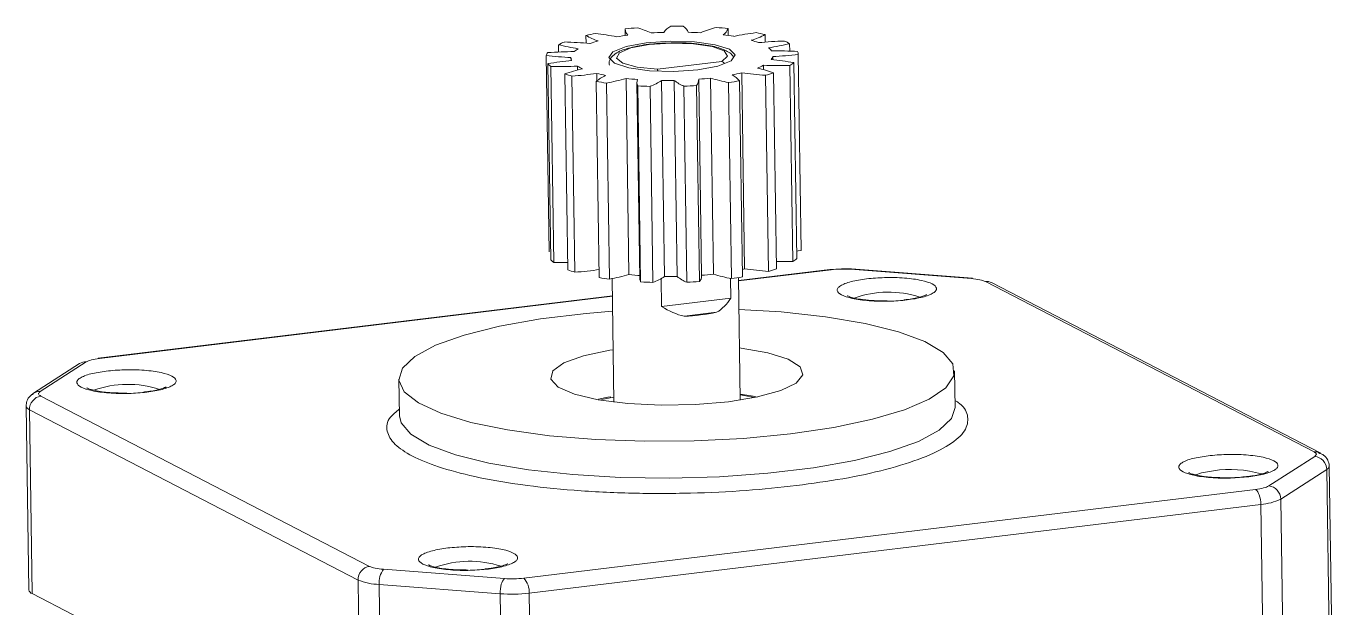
# Model space of a CAD drawing. Header units: millimetres. Extents: x -172 to 1209, y -709 to 1573.
# Drawn here: x 434.6 to 486.3, y 612.3 to 635.4 of the extents above; entities that cross this region are included whole.
import ezdxf

# ---------------------------------------------------------------- set-up
doc = ezdxf.new("R2010")
doc.units = ezdxf.units.MM

msp = doc.modelspace()

# ---------------------------------------------------------------- linework, layer by layer
at = {"color": 7, "linetype": 'Continuous', "lineweight": 15}
for p, q in [((462.395, 635.022), (462.391, 635.298)), ((456.773, 634.722), (456.768, 635.024)), ((458.324, 635.018), (458.321, 635.28)), ((463.864, 634.761), (463.86, 635.055)), ((455.68, 634.366), (455.676, 634.655)), ((464.836, 634.403), (464.831, 634.696)), ((465.289, 626.502), (465.173, 634.269)), ((455.307, 626.457), (455.191, 634.225)), ((455.377, 626.138), (455.262, 633.905)), ((455.495, 626.023), (455.38, 633.79)), ((456.176, 634.028), (456.175, 634.15)), ((456.433, 633.653), (456.43, 633.807)), ((459.597, 633.681), (462.144, 633.99)), ((463.796, 633.67), (463.794, 633.84)), ((464.166, 634.059), (464.164, 634.185)), ((464.956, 626.065), (464.84, 633.832)), ((465.112, 626.181), (464.996, 633.948)), ((456.045, 625.738), (455.93, 633.505)), ((456.33, 625.644), (456.215, 633.411)), ((457.196, 633.22), (457.192, 633.517)), ((458.471, 625.552), (458.356, 633.319)), ((459.88, 625.472), (459.765, 633.239)), ((460.38, 625.474), (460.265, 633.241)), ((461.347, 625.495), (461.232, 633.262)), ((461.818, 625.567), (461.703, 633.334)), ((462.964, 625.457), (462.849, 633.224)), ((463.05, 625.776), (462.935, 633.543)), ((463.992, 625.678), (463.877, 633.445)), ((464.309, 625.775), (464.194, 633.542)), ((457.287, 625.431), (457.171, 633.198)), ((457.701, 625.37), (457.586, 633.137)), ((458.787, 633.152), (458.902, 625.385)), ((458.933, 625.259), (458.818, 633.027)), ((459.421, 625.24), (459.306, 633.007)), ((460.763, 625.246), (460.648, 633.013)), ((461.258, 625.27), (461.143, 633.037)), ((462.529, 625.392), (462.414, 633.159)), ((466.421, 625.754), (462.806, 625.315)), ((466.88, 625.784), (466.423, 625.753)), ((467.283, 625.772), (466.88, 625.784)), ((467.239, 625.759), (472.026, 625.391)), ((472.071, 625.404), (467.285, 625.772)), ((457.804, 625.39), (457.877, 620.502)), ((459.764, 624.285), (459.747, 625.39)), ((462.488, 625.4), (462.5, 624.617)), ((462.876, 620.577), (462.804, 625.431)), ((472.583, 625.274), (485.594, 618.53)), ((485.831, 618.489), (472.82, 625.232)), ((457.814, 624.71), (437.455, 622.238)), ((462.5, 624.617), (459.764, 624.285)), ((461.94, 624.055), (460.663, 623.9)), ((436.72, 622.022), (434.901, 620.852)), ((435.164, 620.917), (436.983, 622.087)), ((449.362, 621.411), (449.384, 619.955)), ((471.382, 620.281), (471.36, 621.738)), ((434.606, 620.338), (434.714, 613.056)), ((448.197, 613.991), (435.186, 620.735)), ((447.749, 613.451), (434.737, 620.194)), ((434.737, 620.194), (434.846, 612.912)), ((485.616, 618.348), (483.797, 617.178)), ((485.825, 618.466), (485.755, 618.498)), ((485.833, 618.462), (485.825, 618.466)), ((485.84, 618.484), (485.831, 618.489)), ((486.091, 617.827), (484.271, 616.657)), ((486.199, 610.545), (486.091, 617.827)), ((486.297, 610.675), (486.189, 617.957)), ((483.005, 617.538), (482.289, 617.488)), ((483.272, 617.038), (454.306, 613.522)), ((483.484, 616.446), (454.518, 612.93)), ((483.592, 609.164), (483.484, 616.446)), ((484.271, 616.657), (484.38, 609.375)), ((453.541, 613.506), (448.754, 613.874)), ((447.857, 606.169), (447.749, 613.451)), ((453.371, 612.906), (448.584, 613.274)), ((448.584, 613.274), (448.692, 605.992)), ((434.846, 612.912), (447.857, 606.169)), ((453.479, 605.624), (453.371, 612.906)), ((454.518, 612.93), (454.626, 605.648))]:
    msp.add_line(p, q, dxfattribs=at)
at = {"color": 8, "linetype": 'Continuous', "lineweight": 15}
for p, q in [((462.806, 625.298), (466.474, 625.743)), ((437.508, 622.227), (457.815, 624.692)), ((457.378, 620.6), (457.877, 620.69)), ((462.873, 620.786), (463.457, 620.684))]:
    msp.add_line(p, q, dxfattribs=at)
at = {"color": 7, "linetype": 'Continuous', "lineweight": 15, "flags": 128}
for points in [[(461.198, 633.665), (461.993, 633.812), (462.511, 634.016), (462.673, 634.249), (462.454, 634.473), (461.889, 634.655), (461.062, 634.767), (460.1, 634.792), (459.15, 634.727), (458.355, 634.581), (457.837, 634.376), (457.675, 634.144), (457.894, 633.919), (458.459, 633.737), (459.286, 633.625), (460.248, 633.6), (461.198, 633.665)], [(462.144, 633.99), (462.371, 634.2), (462.235, 634.409), (461.759, 634.583), (461.022, 634.693), (460.145, 634.722), (459.273, 634.663), (458.549, 634.528), (458.093, 634.338), (457.981, 634.124), (458.23, 633.923), (458.8, 633.766), (459.597, 633.681)], [(465.289, 626.502), (465.166, 626.489), (465.107, 626.482)], [(462.96, 625.754), (463.005, 625.765), (463.05, 625.776)], [(464.868, 619.239), (463.004, 619.059), (461.055, 618.96), (459.084, 618.945), (457.154, 619.014), (455.327, 619.166), (453.662, 619.395), (452.212, 619.694), (451.024, 620.054), (450.136, 620.463), (449.577, 620.907), (449.364, 621.373), (449.505, 621.845), (449.995, 622.308), (450.818, 622.748), (451.948, 623.15), (453.348, 623.502), (454.973, 623.791), (456.772, 624.01), (457.824, 624.097)], [(462.823, 624.172), (464.499, 624.069), (466.252, 623.877), (467.816, 623.612), (469.14, 623.281), (470.182, 622.896), (470.909, 622.468), (471.296, 622.011), (471.332, 621.54), (471.015, 621.07), (470.356, 620.617), (469.376, 620.194), (468.106, 619.816), (466.587, 619.494), (464.868, 619.239)], [(462.41, 620.513), (461.103, 620.403), (459.742, 620.38), (458.426, 620.445), (457.254, 620.594), (456.313, 620.816), (455.672, 621.095), (455.378, 621.408), (455.454, 621.734), (455.894, 622.049), (456.665, 622.328), (457.711, 622.551), (457.846, 622.572)], [(462.846, 622.646), (462.906, 622.639), (463.972, 622.451), (464.771, 622.199), (465.243, 621.9), (465.353, 621.577), (465.092, 621.254), (464.481, 620.955), (463.564, 620.701), (462.41, 620.513)], [(434.901, 620.852), (434.869, 620.83), (434.835, 620.8)]]:
    msp.add_lwpolyline(points, dxfattribs=at)
at = {"color": 8, "linetype": 'Continuous', "lineweight": 15, "flags": 128}
for points in [[(466.474, 625.743), (466.434, 625.755), (466.421, 625.754)], [(434.737, 620.194), (434.684, 620.226), (434.644, 620.259), (434.618, 620.293), (434.606, 620.328), (434.606, 620.338)], [(449.384, 619.955), (449.448, 619.682), (449.836, 619.225), (450.562, 618.797), (451.604, 618.411), (452.928, 618.08), (454.492, 617.815), (456.245, 617.624), (458.132, 617.513), (460.09, 617.485), (462.058, 617.543), (463.972, 617.683), (465.771, 617.901), (467.396, 618.19), (468.797, 618.542), (469.926, 618.944), (470.749, 619.384), (471.239, 619.848), (471.382, 620.281)], [(480.907, 617.614), (481.141, 617.696), (481.607, 617.781)]]:
    msp.add_lwpolyline(points, dxfattribs=at)
at = {"color": 7, "linetype": 'Continuous', "lineweight": 15}
for centre, radius, start, end in [((460.269, 617.431), 17.956, 94.715, 96.2313), ((457.842, 631.89), 3.565, 64.9735, 74.5173), ((460.555, 634.622), 0.882, 119.3239, 143.6495), ((460.466, 614.537), 20.857, 89.5697, 90.9421), ((460.321, 634.949), 0.537, 21.913, 55.8752), ((463.184, 630.586), 4.916, 104.7557, 112.4548), ((460.702, 619.052), 16.334, 84.0635, 85.6788), ((461.888, 635.483), 0.536, 305.8374, 339.8348), ((459.067, 625.267), 10.024, 101.0207, 103.2577), ((458.02, 637.139), 2.458, 239.3978, 251.6347), ((458.509, 630.106), 4.867, 105.0445, 108.947), ((455.847, 624.596), 10.591, 78.3142, 82.926), ((459.888, 623.747), 11.379, 97.3753, 99.5914), ((458.673, 635.284), 0.352, 180.638, 225.7616), ((460.39, 618.925), 16.229, 91.9248, 93.6737), ((460.433, 619.627), 15.527, 86.7728, 88.573), ((460.975, 625.304), 9.822, 80.385, 82.8281), ((465.094, 622.741), 12.495, 97.3074, 101.4367), ((462.257, 638.237), 3.563, 287.1893, 296.736), ((462.318, 631.351), 3.621, 69.3453, 74.0985), ((461.927, 627.192), 8.097, 76.1903, 78.7693), ((465.259, 615.932), 18.88, 91.9196, 95.0547), ((463.786, 632.93), 2.051, 59.3805, 65.828), ((455.593, 634.081), 0.427, 141.9086, 160.2914), ((456.507, 614.739), 19.645, 90.5939, 93.6468), ((457.05, 631.922), 3.059, 111.7446, 116.6844), ((457.774, 643.109), 8.71, 256.0628, 261.3166), ((455.478, 616.956), 17.813, 85.3312, 88.5904), ((456.962, 633.659), 0.979, 120.9084, 132.2902), ((462.379, 644.999), 10.591, 278.7784, 283.3893), ((463.644, 634.054), 0.593, 37.7947, 53.7035), ((464.09, 615.414), 19.003, 86.8096, 89.9305), ((463.197, 651.97), 17.811, 273.1123, 276.3717), ((464.867, 634.264), 0.306, 0.9836, 23.9241), ((456.929, 650.553), 16.421, 263.9255, 267.3666), ((457.666, 619.548), 14.557, 95.7746, 99.5038), ((455.835, 634.375), 0.741, 219.392, 232.1035), ((455.584, 653.672), 19.883, 269.4119, 272.4404), ((456.421, 634.142), 0.246, 178.1194, 206.7805), ((457.287, 635.209), 1.643, 238.5773, 246.6312), ((462.67, 636.017), 2.449, 291.1303, 297.3017), ((462.424, 628.752), 5.107, 69.723, 77.2279), ((464.46, 653.473), 19.645, 268.0559, 271.1089), ((463.837, 634.288), 0.343, 319.6185, 342.5744), ((462.893, 621.388), 12.735, 80.4956, 84.5728), ((464.191, 634.87), 1.224, 302.0514, 311.1476), ((458.077, 627.154), 6.704, 102.4161, 108.6737), ((457.494, 637.76), 4.533, 249.8243, 253.6208), ((454.944, 649.588), 16.228, 274.4933, 277.9614), ((458.166, 632.053), 1.517, 114.0806, 130.9825), ((458.771, 639.789), 6.467, 255.8656, 259.0949), ((456.027, 641.467), 8.474, 280.6008, 285.952), ((459.752, 646.304), 13.06, 263.8607, 265.8811), ((459.076, 633.156), 0.288, 155.0376, 206.7126), ((458.489, 635.195), 2.335, 290.4748, 303.1395), ((459.941, 649.913), 16.675, 269.3972, 271.1138), ((461.226, 634.417), 1.519, 230.7364, 247.6304), ((460.893, 633.265), 0.338, 317.6411, 4.0336), ((460.099, 647.587), 14.343, 274.5241, 276.4225), ((463.66, 639.748), 6.706, 253.0321, 259.2894), ((460.533, 647.261), 14.227, 277.5974, 279.3696), ((461.059, 641.333), 8.013, 280.74, 283.5386), ((462.127, 632.623), 0.94, 39.7544, 63.0595), ((464.911, 647.97), 14.562, 262.1999, 265.9281), ((462.258, 639.309), 6.083, 285.4357, 288.5575), ((459.169, 645.305), 12.27, 260.6285, 262.5839), ((459.849, 652.377), 19.378, 266.9519, 268.3942), ((459.903, 653.325), 20.326, 272.1012, 273.4974), ((455.95, 626.608), 0.741, 219.392, 232.1035), ((455.699, 645.957), 19.935, 269.4142, 270.9843), ((464.574, 645.919), 19.857, 269.2228, 271.1), ((464.306, 627.103), 1.224, 302.0514, 311.1476), ((457.609, 629.993), 4.533, 249.8243, 253.6208), ((455.059, 641.821), 16.228, 274.4933, 277.9614), ((456.142, 633.7), 8.474, 280.6008, 285.952), ((459.868, 638.537), 13.06, 263.8607, 265.8811), ((458.604, 627.427), 2.335, 290.4748, 303.1395), ((460.056, 642.146), 16.675, 269.3972, 271.1138), ((461.341, 626.65), 1.519, 230.7364, 247.6304), ((461.001, 625.502), 0.346, 317.9067, 358.8171), ((460.214, 639.82), 14.343, 274.5241, 276.4225), ((463.775, 631.98), 6.706, 253.0321, 259.2894), ((465.026, 640.203), 14.562, 262.1999, 265.9281), ((462.373, 631.542), 6.083, 285.4357, 288.5575), ((459.285, 637.537), 12.27, 260.6285, 262.5839), ((459.216, 625.396), 0.314, 182.0176, 205.7458), ((459.964, 644.61), 19.378, 266.9519, 268.3942), ((460.018, 645.558), 20.326, 272.1012, 273.4974), ((460.648, 639.494), 14.227, 277.5974, 279.3696), ((472.067, 625.332), 0.0724, 86.9519, 125.1341), ((472.634, 624.871), 0.406, 62.8129, 97.3342), ((460.351, 631.81), 7.916, 272.2601, 281.5809), ((436.948, 621.664), 0.425, 85.2271, 122.4568), ((437.464, 622.148), 0.0904, 60.8958, 95.7689), ((435.292, 620.198), 0.554, 140.1929, 180.4714), ((435.255, 620.24), 0.499, 97.8799, 141.1393), ((485.571, 617.844), 0.506, 41.6599, 84.8481), ((485.55, 617.815), 0.541, 1.2455, 42.4862), ((483.039, 616.721), 0.393, 14.5853, 53.5671), ((482.291, 616.431), 1.193, 0.7042, 19.0251), ((483.752, 616.674), 0.506, 41.659, 84.849), ((483.73, 616.645), 0.541, 1.2472, 42.4884), ((483.343, 618.55), 2.108, 273.8346, 296.1272), ((448.303, 613.455), 0.554, 140.1929, 180.4714), ((448.266, 613.497), 0.499, 97.8799, 141.1393), ((449.402, 613.366), 0.823, 141.8881, 186.3782), ((434.904, 613.098), 0.195, 192.4315, 252.5276), ((448.661, 615.702), 2.429, 247.9427, 268.1847), ((454.717, 612.93), 1.347, 164.7966, 180.9995), ((453.816, 613.208), 0.405, 132.6865, 169.3529), ((453.766, 612.994), 0.755, 355.129, 44.3119), ((453.819, 618.896), 6.007, 265.7232, 276.687)]:
    msp.add_arc(centre, radius, start, end, dxfattribs=at)
at = {"color": 8, "linetype": 'Continuous', "lineweight": 15}
for centre, radius, start, end in [((467.281, 625.7), 0.0725, 86.9663, 125.1082), ((468.741, 620.821), 4.033, 72.0261, 109.6403), ((435.128, 620.496), 0.422, 85.1128, 122.5685), ((438.641, 617.168), 4.033, 72.0259, 109.6405), ((485.646, 618.128), 0.406, 62.8129, 97.3342), ((482.267, 613.509), 4.323, 73.3675, 98.7805), ((486.022, 617.98), 0.168, 294.1269, 351.8631), ((452.162, 610.161), 4.033, 72.0261, 109.6401)]:
    msp.add_arc(centre, radius, start, end, dxfattribs=at)
at = {"color": 7, "linetype": 'Continuous', "lineweight": 15}
for start_param, end_param in [(3.121549, 3.481256), (2.194254, 2.553961)]:
    msp.add_ellipse((460.283, 626.817), major_axis=(-1.694, 2.74), ratio=0.678372, start_param=start_param, end_param=end_param, dxfattribs=at)
for points, knots in [([(460.427, 634.727), (460.169, 634.726), (459.621, 634.723), (458.836, 634.625), (458.179, 634.45), (457.84, 634.274), (457.66, 633.986), (457.689, 633.873), (457.695, 633.85)], [0, 0, 0, 0, 0.191801, 0.408123, 0.627542, 0.861096, 0.971271, 1, 1, 1, 1]), ([(462.604, 634.155), (462.597, 634.174), (462.56, 634.275), (462.36, 634.401), (462.008, 634.56), (461.364, 634.677), (460.783, 634.736), (460.459, 634.728), (460.427, 634.727)], [0, 0, 0, 0, 0.0323348, 0.1692882, 0.4097592, 0.6827994, 0.9684699, 1, 1, 1, 1]), ([(462.259, 633.918), (462.241, 633.935), (462.206, 633.969), (462.165, 633.984), (462.145, 633.99), (462.144, 633.99)], [0, 0, 0, 0, 0.4984474, 0.9749286, 1, 1, 1, 1]), ([(459.597, 633.681), (459.597, 633.68), (459.599, 633.673), (459.603, 633.656), (459.608, 633.623), (459.61, 633.609)], [0, 0, 0, 0, 0.028378, 0.567708, 1, 1, 1, 1]), ([(466.474, 625.743), (466.6, 625.755), (466.853, 625.778), (467.11, 625.766), (467.239, 625.759)], [0, 0, 0, 0, 0.499591, 1, 1, 1, 1]), ([(469.485, 624.545), (469.249, 624.524), (468.884, 624.49), (468.366, 624.491), (467.977, 624.511), (467.616, 624.549), (467.212, 624.62), (466.844, 624.74), (466.697, 624.887), (466.725, 625.01), (466.83, 625.105), (467.011, 625.193), (467.329, 625.296), (467.66, 625.347), (467.875, 625.38)], [0, 0, 0, 0, 0.119721, 0.184817, 0.249998, 0.315095, 0.380279, 0.500001, 0.619722, 0.684818, 0.75, 0.815096, 0.880279, 1, 1, 1, 1]), ([(467.875, 625.38), (468.111, 625.402), (468.475, 625.435), (468.993, 625.434), (469.382, 625.415), (469.743, 625.377), (470.147, 625.306), (470.515, 625.185), (470.662, 625.039), (470.634, 624.915), (470.529, 624.82), (470.348, 624.732), (470.031, 624.629), (469.699, 624.578), (469.485, 624.545)], [0, 0, 0, 0, 0.119721, 0.184817, 0.25, 0.315097, 0.380279, 0.5, 0.619721, 0.684817, 0.750001, 0.815097, 0.880279, 1, 1, 1, 1]), ([(472.026, 625.391), (472.145, 625.379), (472.382, 625.353), (472.516, 625.3), (472.583, 625.274)], [0, 0, 0, 0, 0.499602, 1, 1, 1, 1]), ([(468.686, 624.508), (468.457, 624.51), (468.143, 624.513), (467.753, 624.552), (467.496, 624.591), (467.277, 624.644), (467.153, 624.686), (467.104, 624.717), (467.112, 624.71), (467.113, 624.709)], [0, 0, 0, 0, 0.304397, 0.415052, 0.583228, 0.735429, 0.872566, 0.987357, 1, 1, 1, 1]), ([(470.252, 624.756), (470.245, 624.752), (470.228, 624.74), (470.065, 624.675), (469.82, 624.616), (469.575, 624.572), (469.408, 624.555), (469.347, 624.549)], [0, 0, 0, 0, 0.171476, 0.419725, 0.656892, 0.874636, 1, 1, 1, 1]), ([(437.508, 622.227), (437.393, 622.21), (437.162, 622.175), (437.043, 622.116), (436.983, 622.087)], [0, 0, 0, 0, 0.500407, 1, 1, 1, 1]), ([(439.385, 620.892), (439.149, 620.87), (438.784, 620.837), (438.266, 620.838), (437.878, 620.857), (437.516, 620.895), (437.113, 620.966), (436.744, 621.086), (436.598, 621.233), (436.626, 621.357), (436.731, 621.451), (436.912, 621.54), (437.229, 621.643), (437.561, 621.694), (437.775, 621.727)], [0, 0, 0, 0, 0.119721, 0.184818, 0.249999, 0.315094, 0.380279, 0.5, 0.619721, 0.684818, 0.75, 0.815096, 0.880279, 1, 1, 1, 1]), ([(437.775, 621.727), (438.011, 621.748), (438.376, 621.782), (438.894, 621.781), (439.283, 621.761), (439.644, 621.723), (440.048, 621.652), (440.416, 621.532), (440.563, 621.385), (440.534, 621.262), (440.429, 621.167), (440.249, 621.079), (439.931, 620.976), (439.6, 620.925), (439.385, 620.892)], [0, 0, 0, 0, 0.119723, 0.184819, 0.250001, 0.315096, 0.380279, 0.5, 0.61972, 0.684816, 0.75, 0.815095, 0.880277, 1, 1, 1, 1]), ([(434.882, 620.824), (434.842, 620.799), (434.742, 620.738), (434.626, 620.557), (434.615, 620.405), (434.609, 620.338)], [0, 0, 0, 0, 0.273233, 0.675192, 1, 1, 1, 1]), ([(435.164, 620.917), (435.129, 620.886), (435.061, 620.823), (435.145, 620.764), (435.186, 620.735)], [0, 0, 0, 0, 0.500414, 1, 1, 1, 1]), ([(438.587, 620.854), (438.357, 620.856), (438.044, 620.86), (437.654, 620.899), (437.396, 620.938), (437.178, 620.991), (437.053, 621.033), (437.005, 621.064), (437.013, 621.057), (437.014, 621.056)], [0, 0, 0, 0, 0.304395, 0.415054, 0.583226, 0.735427, 0.872563, 0.987354, 1, 1, 1, 1]), ([(440.153, 621.103), (440.146, 621.098), (440.128, 621.086), (439.966, 621.021), (439.721, 620.963), (439.476, 620.919), (439.308, 620.902), (439.247, 620.896)], [0, 0, 0, 0, 0.17147, 0.419718, 0.656893, 0.874627, 1, 1, 1, 1]), ([(457.757, 620.71), (457.586, 620.682), (457.412, 620.654), (457.267, 620.616), (457.264, 620.616)], [0, 0, 0, 0, 0.979128, 1, 1, 1, 1]), ([(463.54, 620.697), (463.537, 620.698), (463.347, 620.745), (463.108, 620.775), (462.873, 620.805)], [0, 0, 0, 0, 0.013516, 1, 1, 1, 1]), ([(481.395, 618.373), (481.631, 618.395), (481.996, 618.428), (482.514, 618.427), (482.902, 618.408), (483.264, 618.37), (483.667, 618.299), (484.036, 618.179), (484.183, 618.032), (484.154, 617.908), (484.049, 617.814), (483.868, 617.725), (483.551, 617.622), (483.22, 617.571), (483.005, 617.538)], [0, 0, 0, 0, 0.119721, 0.184817, 0.249999, 0.315096, 0.380278, 0.500001, 0.619722, 0.684818, 0.750001, 0.815096, 0.880279, 1, 1, 1, 1]), ([(485.594, 618.53), (485.636, 618.501), (485.719, 618.442), (485.651, 618.379), (485.616, 618.348)], [0, 0, 0, 0, 0.499591, 1, 1, 1, 1]), ([(486.185, 617.956), (486.186, 617.963), (486.2, 618.045), (486.131, 618.219), (485.999, 618.402), (485.88, 618.445), (485.833, 618.462)], [0, 0, 0, 0, 0.028082, 0.355527, 0.741182, 1, 1, 1, 1]), ([(482.207, 617.501), (481.977, 617.503), (481.664, 617.506), (481.273, 617.545), (481.016, 617.584), (480.797, 617.637), (480.673, 617.679), (480.624, 617.71), (480.633, 617.703), (480.633, 617.702)], [0, 0, 0, 0, 0.304392, 0.415047, 0.583223, 0.735423, 0.872567, 0.987351, 1, 1, 1, 1]), ([(483.772, 617.749), (483.765, 617.745), (483.748, 617.733), (483.586, 617.668), (483.341, 617.609), (483.096, 617.565), (482.928, 617.548), (482.867, 617.542)], [0, 0, 0, 0, 0.171477, 0.419726, 0.656891, 0.874635, 1, 1, 1, 1]), ([(482.867, 617.542), (482.807, 617.535), (482.6, 617.511), (482.37, 617.505), (482.207, 617.501)], [0, 0, 0, 0, 0.288261, 1, 1, 1, 1]), ([(483.797, 617.178), (483.737, 617.149), (483.618, 617.09), (483.387, 617.055), (483.272, 617.038)], [0, 0, 0, 0, 0.4996, 1, 1, 1, 1]), ([(452.905, 613.885), (452.669, 613.863), (452.305, 613.83), (451.787, 613.831), (451.398, 613.85), (451.037, 613.888), (450.633, 613.959), (450.265, 614.08), (450.118, 614.226), (450.146, 614.35), (450.251, 614.445), (450.432, 614.533), (450.749, 614.636), (451.081, 614.687), (451.295, 614.72)], [0, 0, 0, 0, 0.119721, 0.184817, 0.25, 0.315095, 0.380278, 0.499999, 0.619722, 0.684816, 0.750001, 0.815096, 0.880279, 1, 1, 1, 1]), ([(451.295, 614.72), (451.532, 614.741), (451.896, 614.775), (452.414, 614.774), (452.803, 614.754), (453.164, 614.716), (453.568, 614.645), (453.936, 614.525), (454.083, 614.378), (454.055, 614.255), (453.95, 614.16), (453.769, 614.072), (453.451, 613.969), (453.12, 613.918), (452.905, 613.885)], [0, 0, 0, 0, 0.119722, 0.184818, 0.250001, 0.315096, 0.380278, 0.500001, 0.619721, 0.684817, 0.749999, 0.815094, 0.880277, 1, 1, 1, 1]), ([(453.673, 614.096), (453.666, 614.091), (453.649, 614.079), (453.486, 614.015), (453.241, 613.956), (452.996, 613.912), (452.829, 613.895), (452.767, 613.889)], [0, 0, 0, 0, 0.171471, 0.41972, 0.656892, 0.874626, 1, 1, 1, 1]), ([(448.754, 613.874), (448.635, 613.886), (448.398, 613.912), (448.264, 613.965), (448.197, 613.991)], [0, 0, 0, 0, 0.4996, 1, 1, 1, 1]), ([(452.107, 613.847), (451.877, 613.849), (451.564, 613.853), (451.174, 613.892), (450.917, 613.931), (450.698, 613.984), (450.574, 614.026), (450.525, 614.057), (450.533, 614.05), (450.534, 614.049)], [0, 0, 0, 0, 0.304391, 0.415049, 0.583221, 0.735422, 0.872564, 0.987348, 1, 1, 1, 1]), ([(454.306, 613.522), (454.18, 613.51), (453.927, 613.487), (453.67, 613.499), (453.541, 613.506)], [0, 0, 0, 0, 0.499595, 1, 1, 1, 1])]:
    msp.add_open_spline(points, degree=3, knots=knots, dxfattribs=at)
at = {"color": 8, "linetype": 'Continuous', "lineweight": 15}
for points, knots in [([(471.377, 620.566), (471.442, 620.524), (471.759, 620.319), (471.934, 619.91), (471.83, 619.357), (471.214, 618.8), (470.151, 618.279), (468.705, 617.826), (467.012, 617.453), (465.726, 617.276), (465.102, 617.191)], [0, 0, 0, 0, 0.034359, 0.169338, 0.30993, 0.453504, 0.597079, 0.737669, 0.872649, 1, 1, 1, 1]), ([(465.102, 617.191), (464.447, 617.121), (463.097, 616.977), (460.88, 616.876), (458.566, 616.873), (456.275, 616.987), (454.159, 617.212), (452.341, 617.531), (450.901, 617.918), (449.843, 618.352), (449.139, 618.83), (448.839, 619.352), (448.896, 619.829), (449.25, 620.115), (449.38, 620.22)], [0, 0, 0, 0, 0.0807106, 0.166255, 0.255356, 0.3463481, 0.4373397, 0.5264412, 0.6119857, 0.6926962, 0.7734062, 0.8589507, 0.9480521, 1, 1, 1, 1]), ([(482.289, 617.488), (482.155, 617.486), (481.887, 617.483), (481.497, 617.504), (481.136, 617.542), (480.732, 617.613), (480.364, 617.733), (480.217, 617.88), (480.246, 618.003), (480.351, 618.098), (480.531, 618.186), (480.849, 618.289), (481.18, 618.34), (481.395, 618.373)], [0, 0, 0, 0, 0.07395, 0.147997, 0.221947, 0.295994, 0.431998, 0.568004, 0.641951, 0.716, 0.789949, 0.863997, 1, 1, 1, 1])]:
    msp.add_open_spline(points, degree=3, knots=knots, dxfattribs=at)

doc.saveas('drawing.dxf')
